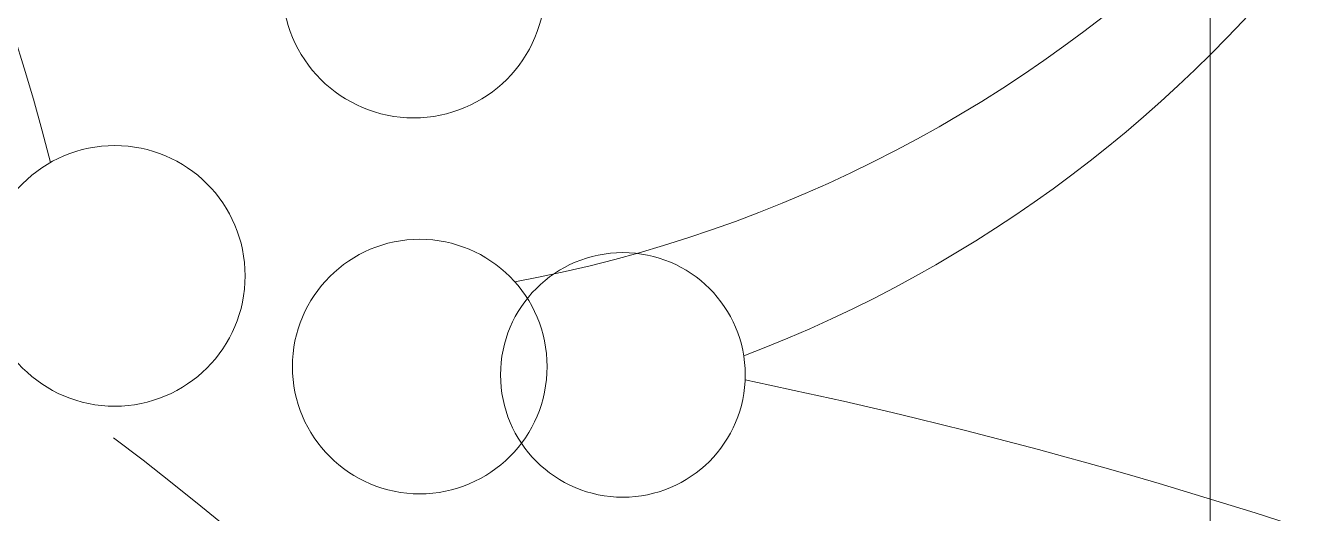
# Model space of a CAD drawing. Header units: millimetres. Extents: x 46404 to 154333, y -1327 to 55734.
# Drawn here: x 60490.5 to 60666.7, y 51680.2 to 51747 of the extents above; entities that cross this region are included whole.
import ezdxf

# ---------------------------------------------------------------- set-up
doc = ezdxf.new("R2010")
doc.units = ezdxf.units.MM
for name, color, linetype, lineweight in [('A-WALL', 113, 'Continuous', 18), ('G-IMPT-2', 8, 'Continuous', 18), ('L-PLNT', 71, 'Continuous', 18)]:
    doc.layers.add(name, color=color, linetype=linetype, lineweight=lineweight)

# ---------------------------------------------------------------- blocks, each defined once
blk = doc.blocks.new('CAY DUA VAN PHAT - CAY DUA VAN PHAT_dwg-2253781-TKCS_RAMP NKT 1 - MẶT BẰNG')
at = {"layer": 'G-IMPT-2'}
for centre, radius in [((672.09, 720.8), 35.68), ((592.84, 638.98), 35.99), ((696.93, 637.33), 34.85), ((699.2, 581.75), 33.48)]:
    blk.add_circle(centre, radius, dxfattribs=at)
for centre, radius, start, end in [((779.81, 1288.74), 567.56, 199.0692, 255.8486), ((1382.22, 1223.79), 834.25, 217.05305, 261.06763), ((308.23, 679.24), 371.77, 282.004, 349.47), ((354.24, 677.65), 363.4, 274.943, 339.2141), ((2056.69, 827.62), 1384.56, 191.63825, 209.82735)]:
    blk.add_arc(centre, radius, start, end, dxfattribs=at)
blk = doc.blocks.new('CAY DUA VAN PHAT - CAY DUA VAN PHAT_dwg-V6-TKCS_RAMP NKT 1 - MẶT BẰNG')
at = {"layer": 'G-IMPT-2'}
for centre, radius in [((672.09, 720.8), 35.68), ((592.84, 638.98), 35.99), ((696.93, 637.33), 34.85), ((699.2, 581.75), 33.48)]:
    blk.add_circle(centre, radius, dxfattribs=at)
for centre, radius, start, end in [((779.81, 1288.74), 567.56, 199.0692, 255.8486), ((1382.22, 1223.79), 834.25, 217.05305, 261.06763), ((308.23, 679.24), 371.77, 282.004, 349.47), ((354.24, 677.65), 363.4, 274.943, 339.2141), ((2056.69, 827.62), 1384.56, 191.63825, 209.82735)]:
    blk.add_arc(centre, radius, start, end, dxfattribs=at)
blk = doc.blocks.new('CAY DUA VAN PHAT - CAY DUA VAN PHAT-V7-TKCS_RAMP NKT 1 - MẶT BẰNG')
at = {"extrusion": (0, 0, -1), "xscale": 0.5, "yscale": 0.5, "zscale": -0.5, "rotation": 180}
for name in ['CAY DUA VAN PHAT - CAY DUA VAN PHAT_dwg-2253781-TKCS_RAMP NKT 1 - MẶT BẰNG', 'CAY DUA VAN PHAT - CAY DUA VAN PHAT_dwg-V6-TKCS_RAMP NKT 1 - MẶT BẰNG']:
    blk.add_blockref(name, (151.82, 370.52), dxfattribs=at)

msp = doc.modelspace()

# ---------------------------------------------------------------- linework, layer by layer
at = {"layer": 'A-WALL'}
msp.add_line((60652.56, 50657.93), (60652.56, 54456.42), dxfattribs=at)

# ---------------------------------------------------------------- block references
at = {"layer": 'L-PLNT', "rotation": 270.0000000000003}
msp.add_blockref('CAY DUA VAN PHAT - CAY DUA VAN PHAT-V7-TKCS_RAMP NKT 1 - MẶT BẰNG', (60492.56, 51896.94), dxfattribs=at)

doc.saveas('drawing.dxf')
